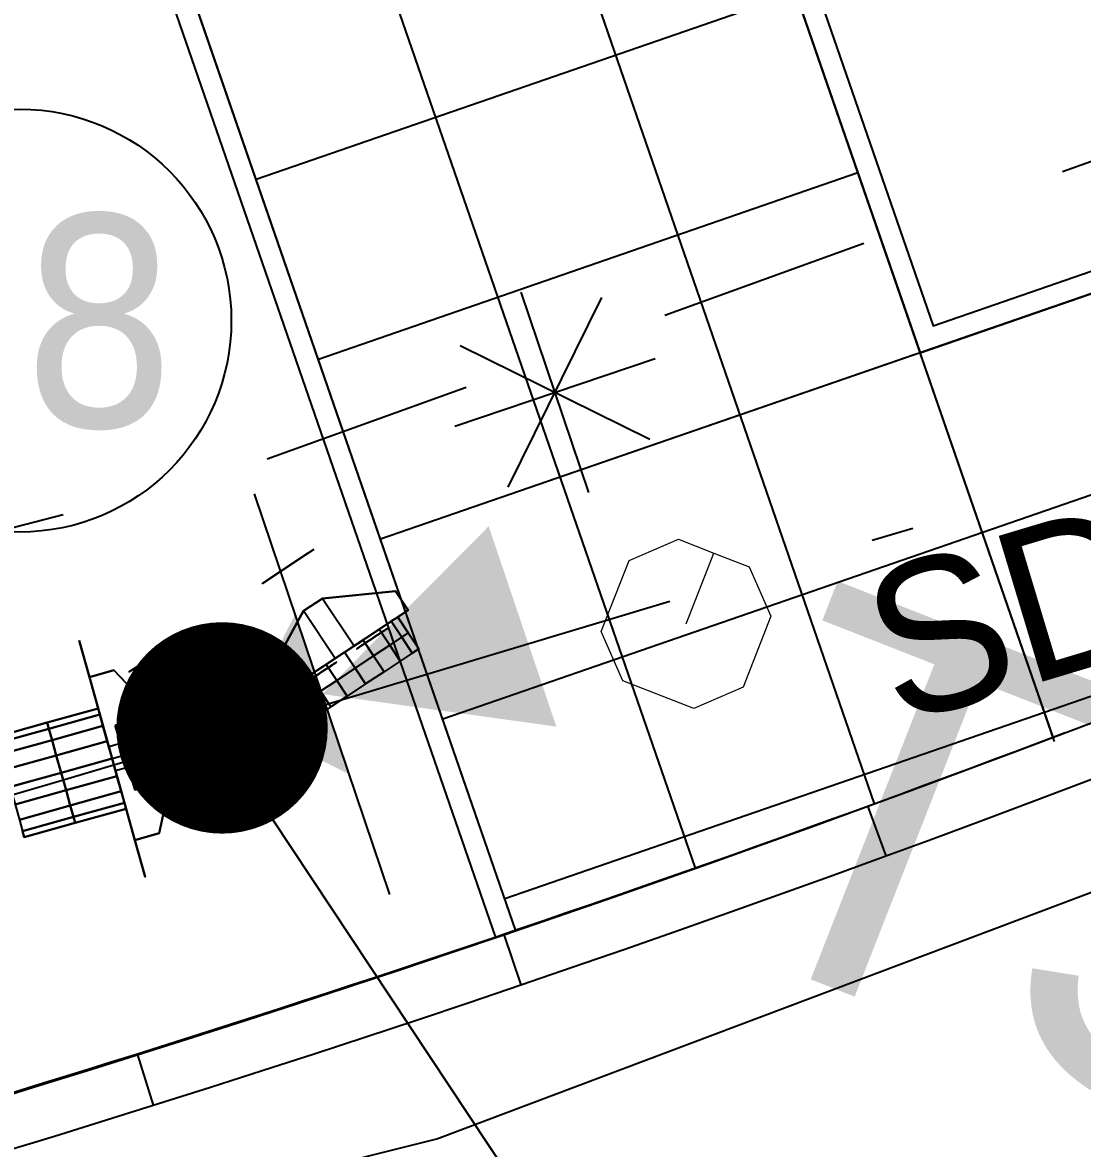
# Model space of a CAD drawing. Extents: x 421500 to 422711, y 436000 to 437000.
# Drawn here: x 422018.899 to 422021.406, y 436565.01 to 436567.673 of the extents above; entities that cross this region are included whole.
import ezdxf
from ezdxf.enums import TextEntityAlignment as Align

# ---------------------------------------------------------------- set-up
doc = ezdxf.new("R2010")
doc.units = 0
doc.linetypes.add('716709-ExBase$0$BLIP', pattern=[1, 0.5, -0.5])
doc.linetypes.add('XREF UTC_716709_AJB_1b$0$DASHDOT1', pattern=[2, 1, -0.5, 0, -0.5])
doc.layers.get('0').update_dxf_attribs({"color": 210})
doc.layers.add('716709-ExBase$0$LCCPoint Features', color=8, linetype='Continuous', lineweight=0)
doc.layers.add('716709-ExBase$0$LCCVerges Footpaths and Tracks', color=8, linetype='716709-ExBase$0$BLIP', lineweight=0)
for name, color, linetype in [('716709-ExBase$0$XC-LCCCarriageway', 251, 'Continuous'), ('716709-ExBase$0$XC-LCCVerges', 251, '716709-ExBase$0$BLIP'), ('Pr-Edging', 7, 'Continuous'), ('Pr-Kerb', 2, 'Continuous'), ('Pr-KerbEdge', 8, 'Continuous'), ('Pr-Poles', 2, 'Continuous'), ('Pr-TactFlag', 251, 'Continuous'), ('Pr-Tactiles', 4, 'Continuous'), ('XREF UTC_716709_AJB_1b$0$BASE', 7, 'Continuous'), ('XREF UTC_716709_AJB_1b$0$DATA', 7, 'Continuous'), ('XREF UTC_716709_AJB_1b$0$du-UTCBOX', 42, 'Continuous'), ('XREF UTC_716709_AJB_1b$0$du-UTCDUCT-F1', 42, 'XREF UTC_716709_AJB_1b$0$DASHDOT1'), ('XREF UTC_716709_AJB_1b$0$du-UTCTEXT', 42, 'Continuous'), ('XREF UTC_716709_AJB_1b$0$NUMBERS', 7, 'Continuous'), ('XREF UTC_716709_AJB_1b$0$SETOUT', 4, 'Continuous'), ('XREF UTC_716709_AJB_1b$0$Signals', 7, 'Continuous'), ('XREF UTC_716709_AJB_1b$0$SIGSnumbers', 7, 'Continuous'), ('XREF UTC_716709_AJB_1b$0$VIEW', 7, 'Continuous'), ('z-dwgnotes', 11, 'Continuous')]:
    doc.layers.add(name, color=color, linetype=linetype)
doc.styles.add('716709-ExBase$0$Style-WORKING', font='WORKING.shx')
doc.styles.add('XREF UTC_716709_AJB_1b$0$KTS_TAHOMA', font='tahoma.ttf')
doc.styles.add('XREF UTC_716709_AJB_1b$0$Standard', font='txt')

# ---------------------------------------------------------------- blocks, each defined once
blk = doc.blocks.new('pole')
blk.add_circle((0, 0), 0.05)
blk = doc.blocks.new('XREF UTC_716709_AJB_1b$0$pole')
at = {"const_width": 0.25}
blk.add_lwpolyline([(-0.125, 0, 1), (0.125, 0, 1)], format="xyb", close=True, dxfattribs=at)
at = {"layer": 'XREF UTC_716709_AJB_1b$0$SETOUT', "const_width": 0.125}
blk.add_lwpolyline([(-0.0625, 0, 1), (0.0625, 0, 1)], format="xyb", close=True, dxfattribs=at)
at = {"layer": 'XREF UTC_716709_AJB_1b$0$VIEW'}
blk.add_lwpolyline([(-0.025, 0.0433), (-0.05, 0), (-0.025, -0.0433), (0.025, -0.0433), (0.05, 0), (0.025, 0.0433)], close=True, dxfattribs=at)
at = {"layer": 'XREF UTC_716709_AJB_1b$0$DATA', "style": 'XREF UTC_716709_AJB_1b$0$Standard', "flags": 9}
for tag, p in [('HEIGHT', (0.5, 1)), ('TYPE', (0.5, 0.75)), ('NUM', (0.5, 0.5)), ('SITE', (0.5, 0.25)), ('IDENT', (0.5, 0))]:
    blk.add_attdef(tag, p, '', height=0.2, dxfattribs=at)
blk = doc.blocks.new('XREF UTC_716709_AJB_1b$0$HD001P')
at = {"linetype": 'Continuous'}
blk.add_line((0, 2.75), (0, 0), dxfattribs=at)
blk.add_solid([(0.375, 2.75), (-0.375, 2.75), (0, 4)], dxfattribs=at)
at = {"layer": 'XREF UTC_716709_AJB_1b$0$VIEW', "color": 1, "linetype": 'Continuous', "extrusion": (0, 1, 0), "const_width": 0.1}
blk.add_lwpolyline([(0.05, 2.94, 1), (-0.05, 2.94, 1)], format="xyb", close=True, dxfattribs=at)
at = {"layer": 'XREF UTC_716709_AJB_1b$0$VIEW', "color": 2, "linetype": 'Continuous', "extrusion": (0, 1, 0), "const_width": 0.1}
blk.add_lwpolyline([(0.05, 2.62, 1), (-0.05, 2.62, 1)], format="xyb", close=True, dxfattribs=at)
at = {"layer": 'XREF UTC_716709_AJB_1b$0$VIEW', "color": 3, "linetype": 'Continuous', "extrusion": (0, 1, 0), "const_width": 0.1}
blk.add_lwpolyline([(0.05, 2.3, 1), (-0.05, 2.3, 1)], format="xyb", close=True, dxfattribs=at)
at = {"layer": 'XREF UTC_716709_AJB_1b$0$VIEW', "color": 7, "linetype": 'Continuous'}
for points in [[(-0.2, 0.27, 2.1), (-0.29, 0.27, 2.1), (-0.29, 0.27, 3.2), (-0.2, 0.27, 3.2)], [(0.29, 0.27, 2.1), (0.2, 0.27, 2.1), (0.2, 0.27, 3.2), (0.29, 0.27, 3.2)]]:
    blk.add_3dface(points, dxfattribs=at)
at = {"layer": 'XREF UTC_716709_AJB_1b$0$VIEW', "linetype": 'Continuous'}
for points in [[(0.2, 0.27, 2.1), (-0.2, 0.27, 2.1), (-0.2, 0.27, 3.2), (0.2, 0.27, 3.2)], [(-0.2, 0.21, 2.1), (-0.2, 0.27, 2.1), (-0.2, 0.27, 3.2), (-0.2, 0.21, 3.2)], [(-0.03, 0.12, 2.1), (-0.03, 0.27, 2.1), (-0.2, 0.27, 2.1), (-0.2, 0.21, 2.1)], [(-0.03, 0.12, 3.2), (-0.03, 0.27, 3.2), (-0.2, 0.27, 3.2), (-0.2, 0.21, 3.2)], [(0.03, 0.27, 2.1), (0.03, 0.12, 2.1), (-0.03, 0.12, 2.1), (-0.03, 0.27, 2.1)], [(0.03, 0.27, 3.2), (0.03, 0.12, 3.2), (-0.03, 0.12, 3.2), (-0.03, 0.27, 3.2)], [(0.2, 0.21, 2.1), (0.2, 0.27, 2.1), (0.03, 0.27, 2.1), (0.03, 0.12, 2.1)], [(0.2, 0.21, 3.2), (0.2, 0.27, 3.2), (0.03, 0.27, 3.2), (0.03, 0.12, 3.2)], [(0.2, 0.21, 2.1), (0.2, 0.27, 2.1), (0.2, 0.27, 3.2), (0.2, 0.21, 3.2)], [(-0.2, 0.21, 2.1), (-0.03, 0.12, 2.1), (-0.03, 0.12, 3.2), (-0.2, 0.21, 3.2)], [(0.03, 0.12, 2.1), (0.2, 0.21, 2.1), (0.2, 0.21, 3.2), (0.03, 0.12, 3.2)], [(-0.03, 0.12, 2.1), (0.03, 0.12, 2.1), (0.03, 0.12, 3.2), (-0.03, 0.12, 3.2)]]:
    blk.add_3dface(points, dxfattribs=at)
at = {"layer": 'XREF UTC_716709_AJB_1b$0$DATA', "style": 'XREF UTC_716709_AJB_1b$0$Standard', "flags": 9}
for tag, p in [('SUPPORT', (0.75, 1.5)), ('BRACKETS', (0.75, 1.25)), ('HEIGHT', (0.75, 1)), ('CABLE', (0.75, 0.75)), ('PHASE', (0.75, 0.5)), ('TYPE', (0.75, 0.25)), ('NUM', (0.75, 0)), ('SITE', (0.75, -0.25)), ('IDENT', (0.75, -0.5))]:
    blk.add_attdef(tag, p, '', height=0.2, dxfattribs=at)
at = {"layer": 'XREF UTC_716709_AJB_1b$0$VIEW', "linetype": 'Continuous'}
mesh = blk.add_polymesh((13, 3), dxfattribs=at)
for k, corner in enumerate([(0.1083, 0.27, 2.8775), (0.1083, 0.395, 2.8775), (0.1083, 0.52, 2.8775), (0.1231, 0.27, 2.9183), (0.1231, 0.395, 2.9183), (0.1231, 0.52, 2.9183), (0.1231, 0.27, 2.9617), (0.1231, 0.395, 2.9617), (0.1231, 0.52, 2.9617), (0.1083, 0.27, 3.0025), (0.1083, 0.395, 3.0025), (0.1083, 0.52, 3.0025), (0.0803, 0.27, 3.0358), (0.0803, 0.395, 3.0358), (0.0803, 0.52, 3.0358), (0.0428, 0.27, 3.0575), (0.0428, 0.395, 3.0575), (0.0428, 0.52, 3.0575), (0, 0.27, 3.065), (0, 0.395, 3.065), (0, 0.52, 3.065), (-0.0428, 0.27, 3.0575), (-0.0428, 0.395, 3.0575), (-0.0428, 0.52, 3.0575), (-0.0803, 0.27, 3.0358), (-0.0803, 0.395, 3.0358), (-0.0803, 0.52, 3.0358), (-0.1083, 0.27, 3.0025), (-0.1083, 0.395, 3.0025), (-0.1083, 0.52, 3.0025), (-0.1231, 0.27, 2.9617), (-0.1231, 0.395, 2.9617), (-0.1231, 0.52, 2.9617), (-0.1231, 0.27, 2.9183), (-0.1231, 0.395, 2.9183), (-0.1231, 0.52, 2.9183), (-0.1083, 0.27, 2.8775), (-0.1083, 0.395, 2.8775), (-0.1083, 0.52, 2.8775)]):
    mesh.set_mesh_vertex(divmod(k, 3), corner)
mesh = blk.add_polymesh((13, 3), dxfattribs=at)
for k, corner in enumerate([(0.1083, 0.27, 2.5575), (0.1083, 0.395, 2.5575), (0.1083, 0.52, 2.5575), (0.1231, 0.27, 2.5983), (0.1231, 0.395, 2.5983), (0.1231, 0.52, 2.5983), (0.1231, 0.27, 2.6417), (0.1231, 0.395, 2.6417), (0.1231, 0.52, 2.6417), (0.1083, 0.27, 2.6825), (0.1083, 0.395, 2.6825), (0.1083, 0.52, 2.6825), (0.0803, 0.27, 2.7158), (0.0803, 0.395, 2.7158), (0.0803, 0.52, 2.7158), (0.0428, 0.27, 2.7375), (0.0428, 0.395, 2.7375), (0.0428, 0.52, 2.7375), (0, 0.27, 2.745), (0, 0.395, 2.745), (0, 0.52, 2.745), (-0.0428, 0.27, 2.7375), (-0.0428, 0.395, 2.7375), (-0.0428, 0.52, 2.7375), (-0.0803, 0.27, 2.7158), (-0.0803, 0.395, 2.7158), (-0.0803, 0.52, 2.7158), (-0.1083, 0.27, 2.6825), (-0.1083, 0.395, 2.6825), (-0.1083, 0.52, 2.6825), (-0.1231, 0.27, 2.6417), (-0.1231, 0.395, 2.6417), (-0.1231, 0.52, 2.6417), (-0.1231, 0.27, 2.5983), (-0.1231, 0.395, 2.5983), (-0.1231, 0.52, 2.5983), (-0.1083, 0.27, 2.5575), (-0.1083, 0.395, 2.5575), (-0.1083, 0.52, 2.5575)]):
    mesh.set_mesh_vertex(divmod(k, 3), corner)
mesh = blk.add_polymesh((13, 3), dxfattribs=at)
for k, corner in enumerate([(0.1083, 0.27, 2.2375), (0.1083, 0.395, 2.2375), (0.1083, 0.52, 2.2375), (0.1231, 0.27, 2.2783), (0.1231, 0.395, 2.2783), (0.1231, 0.52, 2.2783), (0.1231, 0.27, 2.3217), (0.1231, 0.395, 2.3217), (0.1231, 0.52, 2.3217), (0.1083, 0.27, 2.3625), (0.1083, 0.395, 2.3625), (0.1083, 0.52, 2.3625), (0.0803, 0.27, 2.3958), (0.0803, 0.395, 2.3958), (0.0803, 0.52, 2.3958), (0.0428, 0.27, 2.4175), (0.0428, 0.395, 2.4175), (0.0428, 0.52, 2.4175), (0, 0.27, 2.425), (0, 0.395, 2.425), (0, 0.52, 2.425), (-0.0428, 0.27, 2.4175), (-0.0428, 0.395, 2.4175), (-0.0428, 0.52, 2.4175), (-0.0803, 0.27, 2.3958), (-0.0803, 0.395, 2.3958), (-0.0803, 0.52, 2.3958), (-0.1083, 0.27, 2.3625), (-0.1083, 0.395, 2.3625), (-0.1083, 0.52, 2.3625), (-0.1231, 0.27, 2.3217), (-0.1231, 0.395, 2.3217), (-0.1231, 0.52, 2.3217), (-0.1231, 0.27, 2.2783), (-0.1231, 0.395, 2.2783), (-0.1231, 0.52, 2.2783), (-0.1083, 0.27, 2.2375), (-0.1083, 0.395, 2.2375), (-0.1083, 0.52, 2.2375)]):
    mesh.set_mesh_vertex(divmod(k, 3), corner)
blk = doc.blocks.new('XREF UTC_716709_AJB_1b$0$HD080A')
blk.add_line((0.5, 0.25), (-0.5, 0.25))
blk.add_solid([(0, 0.25), (0.25, 0.75), (-0.25, 0.75)])
at = {"layer": 'XREF UTC_716709_AJB_1b$0$VIEW'}
blk.add_solid([(0, 0.05, 1), (0.2, 0.25, 1), (-0.2, 0.25, 1)], dxfattribs=at)
at = {"layer": 'XREF UTC_716709_AJB_1b$0$BASE', "style": 'XREF UTC_716709_AJB_1b$0$Standard', "flags": 3}
blk.add_attdef('SIG', (0, 0), '', height=0.2, rotation=270, dxfattribs=at)
at = {"layer": 'XREF UTC_716709_AJB_1b$0$DATA', "style": 'XREF UTC_716709_AJB_1b$0$Standard', "flags": 9}
for tag, p in [('SUPPORT', (1, 1.25)), ('FEATURES', (1, 1)), ('HEIGHT', (1, 0.75)), ('CABLE', (1, 0.5)), ('PHASE', (1, 0.25)), ('TYPE', (1, 0)), ('NUM', (1, -0.25)), ('SITE', (1, -0.5)), ('IDENT', (1, -0.75))]:
    blk.add_attdef(tag, p, '', height=0.2, dxfattribs=at)
blk = doc.blocks.new('XREF UTC_716709_AJB_1b$0$tactknob')
at = {"linetype": 'Continuous'}
for p, q in [((-0.5, 0.75), (-0.5, 1.25)), ((-0.3232, 0.8232), (-0.6768, 1.1768)), ((-0.6768, 0.8232), (-0.3232, 1.1768)), ((-0.25, 1), (-0.75, 1))]:
    blk.add_line(p, q, dxfattribs=at)
blk = doc.blocks.new('*X75')
at = {"color": 0, "linetype": 'Continuous'}
for p, q in [((74.395, 59.0833), (74.395, 59.111)), ((74.4, 58.9613), (74.4, 59.112)), ((74.405, 58.9653), (74.405, 59.112)), ((74.41, 59.0818), (74.41, 59.1117)), ((74.3847, 59.105), (74.4217, 59.105)), ((74.3847, 59.1), (74.4217, 59.1)), ((74.3847, 59.095), (74.4217, 59.095)), ((74.385, 59.0933), (74.385, 59.106)), ((74.3883, 59.09), (74.4182, 59.09)), ((74.39, 59.0883), (74.39, 59.1085)), ((74.393, 59.11), (74.4134, 59.11)), ((74.3933, 59.085), (74.4132, 59.085)), ((74.41, 58.9513), (74.41, 59.0811)), ((74.415, 59.0868), (74.415, 59.1092)), ((74.42, 59.0918), (74.42, 59.1067)), ((74.3534, 59.055), (74.4531, 59.055)), ((74.355, 59.06), (74.4514, 59.06)), ((74.355, 58.9964), (74.355, 59.0599)), ((74.3567, 59.065), (74.4497, 59.065)), ((74.3584, 59.07), (74.4481, 59.07)), ((74.36, 59.075), (74.4464, 59.075)), ((74.36, 58.9889), (74.36, 59.0749)), ((74.365, 59.0258), (74.365, 59.0759)), ((74.37, 59.0383), (74.37, 59.0767)), ((74.375, 58.8914), (74.375, 59.0775)), ((74.38, 58.9054), (74.38, 59.0784)), ((74.385, 58.9193), (74.385, 59.0792)), ((74.3897, 59.08), (74.4167, 59.08)), ((74.39, 58.9333), (74.39, 59.08)), ((74.395, 58.9473), (74.395, 59.0809)), ((74.415, 58.9373), (74.415, 59.0803)), ((74.42, 58.9234), (74.42, 59.0795)), ((74.425, 58.9094), (74.425, 59.0786)), ((74.43, 58.8954), (74.43, 59.0778)), ((74.435, 59.0419), (74.435, 59.077)), ((74.44, 59.0294), (74.44, 59.0761)), ((74.445, 59.0169), (74.445, 59.0753)), ((74.45, 58.9942), (74.45, 59.0642)), ((74.3416, 59.025), (74.3647, 59.025)), ((74.3437, 59.03), (74.3667, 59.03)), ((74.345, 59.0127), (74.345, 59.0326)), ((74.3462, 59.035), (74.3687, 59.035)), ((74.3484, 59.04), (74.3707, 59.04)), ((74.35, 59.045), (74.4564, 59.045)), ((74.35, 59.0039), (74.35, 59.0449)), ((74.3517, 59.05), (74.4547, 59.05)), ((74.3724, 59.04), (74.434, 59.04)), ((74.3724, 59.035), (74.434, 59.035)), ((74.3724, 59.03), (74.434, 59.03)), ((74.3724, 59.025), (74.434, 59.025)), ((74.4357, 59.04), (74.4581, 59.04)), ((74.4377, 59.035), (74.4602, 59.035)), ((74.4397, 59.03), (74.4627, 59.03)), ((74.4417, 59.025), (74.4649, 59.025)), ((74.455, 59.0017), (74.455, 59.0492)), ((74.46, 59.0099), (74.46, 59.0355)), ((74.3416, 59.02), (74.3627, 59.02)), ((74.3439, 59.015), (74.3607, 59.015)), ((74.3464, 59.01), (74.3609, 59.01)), ((74.3493, 59.005), (74.3622, 59.005)), ((74.3526, 59), (74.3634, 59)), ((74.3559, 58.995), (74.3647, 58.995)), ((74.365, 58.9851), (74.365, 58.9937)), ((74.3724, 59.02), (74.434, 59.02)), ((74.3724, 59.015), (74.434, 59.015)), ((74.3724, 59.01), (74.434, 59.01)), ((74.3724, 59.005), (74.434, 59.005)), ((74.3724, 59), (74.434, 59)), ((74.3724, 58.995), (74.434, 58.995)), ((74.4418, 58.995), (74.4505, 58.995)), ((74.443, 59), (74.4538, 59)), ((74.4437, 59.02), (74.4649, 59.02)), ((74.4443, 59.005), (74.4572, 59.005)), ((74.445, 58.9744), (74.445, 59.008)), ((74.4455, 59.01), (74.4601, 59.01)), ((74.4457, 59.015), (74.4626, 59.015)), ((74.3593, 58.99), (74.3659, 58.99)), ((74.3601, 58.985), (74.365, 58.985)), ((74.3601, 58.98), (74.3633, 58.98)), ((74.3601, 58.975), (74.3616, 58.975)), ((74.3689, 58.965), (74.4013, 58.965)), ((74.3699, 58.97), (74.4031, 58.97)), ((74.37, 58.8841), (74.37, 58.9707)), ((74.3709, 58.975), (74.4356, 58.975)), ((74.3719, 58.98), (74.4346, 58.98)), ((74.3724, 58.99), (74.434, 58.99)), ((74.3724, 58.985), (74.434, 58.985)), ((74.4033, 58.97), (74.4366, 58.97)), ((74.4051, 58.965), (74.4376, 58.965)), ((74.435, 58.8841), (74.435, 58.9779)), ((74.4405, 58.99), (74.4472, 58.99)), ((74.4415, 58.985), (74.4464, 58.985)), ((74.4431, 58.98), (74.4464, 58.98)), ((74.4448, 58.975), (74.4464, 58.975)), ((74.3629, 58.935), (74.3906, 58.935)), ((74.3639, 58.94), (74.3924, 58.94)), ((74.3649, 58.945), (74.3942, 58.945)), ((74.365, 58.8841), (74.365, 58.9457)), ((74.3659, 58.95), (74.396, 58.95)), ((74.3669, 58.955), (74.3977, 58.955)), ((74.3679, 58.96), (74.3995, 58.96)), ((74.4069, 58.96), (74.4386, 58.96)), ((74.4087, 58.955), (74.4396, 58.955)), ((74.4105, 58.95), (74.4406, 58.95)), ((74.4123, 58.945), (74.4416, 58.945)), ((74.4141, 58.94), (74.4426, 58.94)), ((74.4158, 58.935), (74.4436, 58.935)), ((74.44, 58.8841), (74.44, 58.9529)), ((74.3569, 58.905), (74.3799, 58.905)), ((74.3579, 58.91), (74.3817, 58.91)), ((74.3589, 58.915), (74.3834, 58.915)), ((74.3599, 58.92), (74.3852, 58.92)), ((74.36, 58.8841), (74.36, 58.9207)), ((74.3609, 58.925), (74.387, 58.925)), ((74.3619, 58.93), (74.3888, 58.93)), ((74.4176, 58.93), (74.4446, 58.93)), ((74.4194, 58.925), (74.4456, 58.925)), ((74.4212, 58.92), (74.4466, 58.92)), ((74.423, 58.915), (74.4476, 58.915)), ((74.4248, 58.91), (74.4486, 58.91)), ((74.4266, 58.905), (74.4496, 58.905)), ((74.445, 58.8841), (74.445, 58.9279)), ((74.3434, 58.885), (74.3727, 58.885)), ((74.345, 58.8841), (74.345, 58.8858)), ((74.35, 58.8841), (74.35, 58.8883)), ((74.3534, 58.89), (74.3745, 58.89)), ((74.3549, 58.895), (74.3763, 58.895)), ((74.355, 58.8841), (74.355, 58.8957)), ((74.3559, 58.9), (74.3781, 58.9)), ((74.4283, 58.9), (74.4506, 58.9)), ((74.4301, 58.895), (74.4516, 58.895)), ((74.4319, 58.89), (74.453, 58.89)), ((74.4337, 58.885), (74.463, 58.885)), ((74.45, 58.8841), (74.45, 58.9029)), ((74.455, 58.8841), (74.455, 58.889)), ((74.46, 58.8841), (74.46, 58.8865))]:
    blk.add_line(p, q, dxfattribs=at)
blk = doc.blocks.new('*X76')
at = {"color": 0, "linetype": 'Continuous'}
for p, q in [((74.7818, 59.115), (74.818, 59.115)), ((74.785, 59.0878), (74.785, 59.1159)), ((74.79, 58.96), (74.79, 59.1168)), ((74.795, 58.966), (74.795, 59.1174)), ((74.8, 58.9695), (74.8, 59.1176)), ((74.805, 58.9651), (74.805, 59.1179)), ((74.81, 58.9607), (74.81, 59.1179)), ((74.815, 59.086), (74.815, 59.1179)), ((74.82, 59.0914), (74.82, 59.1118)), ((74.7798, 59.105), (74.8212, 59.105)), ((74.78, 59.1042), (74.78, 59.1087)), ((74.7804, 59.11), (74.8211, 59.11)), ((74.7811, 59.1), (74.821, 59.1)), ((74.7823, 59.095), (74.8204, 59.095)), ((74.7841, 59.09), (74.8198, 59.09)), ((74.7862, 59.085), (74.8119, 59.085)), ((74.745, 59.0274), (74.745, 59.0535)), ((74.7472, 59.055), (74.8527, 59.055)), ((74.75, 59.0335), (74.75, 59.0569)), ((74.7547, 59.06), (74.8477, 59.06)), ((74.755, 59.0385), (74.755, 59.0602)), ((74.76, 59.04), (74.76, 59.0625)), ((74.765, 59.0403), (74.765, 59.0645)), ((74.7662, 59.065), (74.8434, 59.065)), ((74.77, 59.0407), (74.77, 59.0665)), ((74.775, 59.041), (74.775, 59.0685)), ((74.7787, 59.07), (74.8394, 59.07)), ((74.78, 58.948), (74.78, 59.0705)), ((74.785, 58.954), (74.785, 59.074)), ((74.7859, 59.075), (74.8274, 59.075)), ((74.7874, 59.08), (74.8123, 59.08)), ((74.815, 58.9564), (74.815, 59.0768)), ((74.82, 58.952), (74.82, 59.0769)), ((74.825, 59.0168), (74.825, 59.0756)), ((74.83, 59.0344), (74.83, 59.0743)), ((74.835, 59.0312), (74.835, 59.073)), ((74.84, 59.0279), (74.84, 59.0692)), ((74.845, 59.0246), (74.845, 59.0631)), ((74.85, 59.0214), (74.85, 59.0577)), ((74.855, 59.0181), (74.855, 59.0527)), ((74.7243, 59.025), (74.7442, 59.025)), ((74.725, 59.03), (74.7465, 59.03)), ((74.725, 59.0063), (74.725, 59.03)), ((74.7287, 59.035), (74.7515, 59.035)), ((74.73, 58.9971), (74.73, 59.0367)), ((74.7325, 59.04), (74.7605, 59.04)), ((74.735, 58.9972), (74.735, 59.0434)), ((74.7362, 59.045), (74.8609, 59.045)), ((74.74, 59.05), (74.8576, 59.05)), ((74.74, 59.0022), (74.74, 59.05)), ((74.775, 58.942), (74.775, 59.0231)), ((74.7751, 59.025), (74.827, 59.025)), ((74.7755, 59.03), (74.8282, 59.03)), ((74.7758, 59.035), (74.8676, 59.035)), ((74.7762, 59.04), (74.8643, 59.04)), ((74.8368, 59.03), (74.8724, 59.03)), ((74.8445, 59.025), (74.8774, 59.025)), ((74.86, 59.0149), (74.86, 59.0464)), ((74.865, 59.0127), (74.865, 59.0389)), ((74.87, 59.0119), (74.87, 59.0324)), ((74.875, 59.0111), (74.875, 59.0274)), ((74.88, 59.0103), (74.88, 59.0234)), ((74.885, 59.0095), (74.885, 59.0222)), ((74.7243, 59.02), (74.7425, 59.02)), ((74.7243, 59.015), (74.7409, 59.015)), ((74.7243, 59.01), (74.7402, 59.01)), ((74.7257, 59.005), (74.7402, 59.005)), ((74.7282, 59), (74.7378, 59)), ((74.773, 58.995), (74.8209, 58.995)), ((74.7733, 59), (74.8209, 59)), ((74.7737, 59.005), (74.8221, 59.005)), ((74.7741, 59.01), (74.8234, 59.01)), ((74.7744, 59.015), (74.8246, 59.015)), ((74.7748, 59.02), (74.8258, 59.02)), ((74.8521, 59.02), (74.8936, 59.02)), ((74.8598, 59.015), (74.9068, 59.015)), ((74.8817, 59.01), (74.9056, 59.01)), ((74.89, 59.009), (74.89, 59.0209)), ((74.895, 59.0086), (74.895, 59.0197)), ((74.9, 59.0082), (74.9, 59.0184)), ((74.905, 59.0096), (74.905, 59.0159)), ((74.91, 59.0127), (74.91, 59.0134)), ((74.7571, 58.965), (74.7942, 58.965)), ((74.76, 58.924), (74.76, 58.9695)), ((74.7603, 58.97), (74.7984, 58.97)), ((74.7636, 58.975), (74.8372, 58.975)), ((74.765, 58.93), (74.765, 58.9771)), ((74.7669, 58.98), (74.8331, 58.98)), ((74.77, 58.936), (74.77, 58.9848)), ((74.7701, 58.985), (74.8291, 58.985)), ((74.7726, 58.99), (74.825, 58.99)), ((74.7994, 58.97), (74.8412, 58.97)), ((74.8051, 58.965), (74.8453, 58.965)), ((74.825, 58.9476), (74.825, 58.99)), ((74.83, 58.9433), (74.83, 58.9838)), ((74.835, 58.9389), (74.835, 58.9777)), ((74.84, 58.9345), (74.84, 58.9715)), ((74.845, 58.9297), (74.845, 58.9654)), ((74.7375, 58.935), (74.7692, 58.935)), ((74.74, 58.9037), (74.74, 58.9389)), ((74.7407, 58.94), (74.7733, 58.94)), ((74.744, 58.945), (74.7775, 58.945)), ((74.745, 58.903), (74.745, 58.9465)), ((74.7473, 58.95), (74.7817, 58.95)), ((74.75, 58.912), (74.75, 58.9542)), ((74.7505, 58.955), (74.7858, 58.955)), ((74.7538, 58.96), (74.79, 58.96)), ((74.755, 58.918), (74.755, 58.9618)), ((74.8108, 58.96), (74.8493, 58.96)), ((74.8166, 58.955), (74.8534, 58.955)), ((74.8223, 58.95), (74.8575, 58.95)), ((74.828, 58.945), (74.8615, 58.945)), ((74.8337, 58.94), (74.8656, 58.94)), ((74.8394, 58.935), (74.8696, 58.935)), ((74.85, 58.9247), (74.85, 58.9592)), ((74.855, 58.9197), (74.855, 58.953)), ((74.86, 58.9147), (74.86, 58.9469)), ((74.865, 58.9097), (74.865, 58.9407)), ((74.87, 58.9047), (74.87, 58.9346)), ((74.72, 58.9065), (74.72, 58.9083)), ((74.7211, 58.91), (74.7483, 58.91)), ((74.7244, 58.915), (74.7525, 58.915)), ((74.725, 58.9058), (74.725, 58.916)), ((74.7276, 58.92), (74.7567, 58.92)), ((74.73, 58.9051), (74.73, 58.9236)), ((74.7307, 58.905), (74.7489, 58.905)), ((74.7309, 58.925), (74.7608, 58.925)), ((74.7342, 58.93), (74.765, 58.93)), ((74.735, 58.9044), (74.735, 58.9313)), ((74.75, 58.9023), (74.75, 58.9045)), ((74.8447, 58.93), (74.8737, 58.93)), ((74.8497, 58.925), (74.8778, 58.925)), ((74.8547, 58.92), (74.8818, 58.92)), ((74.8597, 58.915), (74.8961, 58.915)), ((74.8647, 58.91), (74.8877, 58.91)), ((74.8697, 58.905), (74.8794, 58.905)), ((74.875, 58.9024), (74.875, 58.9284)), ((74.88, 58.9054), (74.88, 58.9222)), ((74.885, 58.9084), (74.885, 58.9173)), ((74.89, 58.9114), (74.89, 58.9173)), ((74.895, 58.9144), (74.895, 58.9173)), ((74.755, 58.9015), (74.755, 58.902))]:
    blk.add_line(p, q, dxfattribs=at)
blk = doc.blocks.new('XREF UTC_716709_AJB_1b$0$HD093A')
at = {"linetype": 'Continuous'}
blk.add_line((0, 3.25), (0, 0.25), dxfattribs=at)
at = {"layer": 'XREF UTC_716709_AJB_1b$0$VIEW', "color": 3, "linetype": 'Continuous', "extrusion": (0, -1, 0)}
for points in [[(-0.4817, 2.4364), (-0.4614, 2.525), (-0.4412, 2.525)], [(-0.465, 2.5022), (-0.4133, 2.4288), (-0.3197, 2.4288), (-0.3602, 2.5022), (-0.4666, 2.5022)], [(-0.3665, 2.5123), (-0.3386, 2.5123)], [(-0.3602, 2.5022), (-0.3526, 2.5123)]]:
    blk.add_lwpolyline(points, dxfattribs=at)
at = {"layer": 'XREF UTC_716709_AJB_1b$0$VIEW', "color": 3, "extrusion": (0, -1, 0)}
blk.add_lwpolyline([(0.0102, 2.5169), (0.0275, 2.5123), (0.0367, 2.501), (0.0474, 2.4903), (0.058, 2.4744), (0.0687, 2.4637), (0.09, 2.4584), (0.1006, 2.4531), (0.0924, 2.448), (0.0762, 2.4493), (0.0527, 2.4531), (0.0194, 2.4748), (0.01, 2.4362), (0.074, 2.3573), (0.09, 2.3573), (0.0633, 2.3414), (0.0314, 2.3733), (-0.0112, 2.4105), (-0.0644, 2.3467), (-0.0538, 2.3414), (-0.0911, 2.3467), (-0.0375, 2.4287), (-0.0337, 2.4811), (-0.0538, 2.4797), (-0.0644, 2.4691), (-0.0698, 2.4531), (-0.0698, 2.4425), (-0.0751, 2.4371), (-0.0804, 2.4371), (-0.0857, 2.4478), (-0.0857, 2.4691), (-0.0698, 2.4903), (-0.0538, 2.501), (-0.0272, 2.5116), (-0.0237, 2.5154), (-0.0225, 2.5204), (-0.0237, 2.5248), (-0.0272, 2.5329), (-0.0306, 2.5466), (-0.0281, 2.5554), (-0.0175, 2.5572), (-0.0056, 2.5579), (0.0063, 2.5579), (0.0112, 2.5497), (0.0112, 2.5423), (0.0094, 2.526), (0.0019, 2.526), (0.0025, 2.5167), (0.0101, 2.517)], close=True, dxfattribs=at)
at = {"layer": 'XREF UTC_716709_AJB_1b$0$VIEW', "color": 1, "extrusion": (0, -1, 0)}
blk.add_lwpolyline([(0.0032, 2.942), (-0.0029, 2.942), (-0.0153, 2.9359), (-0.0153, 2.9297), (-0.0153, 2.9235), (-0.0029, 2.9112), (-0.0399, 2.9051), (-0.0461, 2.8866), (-0.0523, 2.8681), (-0.0584, 2.8558), (-0.0584, 2.8496), (-0.0523, 2.8373), (-0.0399, 2.8188), (-0.0399, 2.8003), (-0.0338, 2.8188), (-0.0399, 2.8434), (-0.0276, 2.8743), (-0.0276, 2.8311), (-0.0276, 2.8126), (-0.0461, 2.7202), (-0.0584, 2.7141), (-0.0276, 2.7141), (0.0032, 2.8003), (0.034, 2.7141), (0.0649, 2.7141), (0.0525, 2.7202), (0.034, 2.8126), (0.034, 2.8311), (0.034, 2.8743), (0.0464, 2.8434), (0.0402, 2.8188), (0.0464, 2.8003), (0.0464, 2.8188), (0.0587, 2.8373), (0.0649, 2.8496), (0.0649, 2.8558), (0.0587, 2.8681), (0.0525, 2.8866), (0.0464, 2.9051), (0.0094, 2.9112), (0.0217, 2.9235), (0.0217, 2.9297), (0.0217, 2.9359), (0.0094, 2.942)], close=True, dxfattribs=at)
at = {"layer": 'XREF UTC_716709_AJB_1b$0$VIEW', "color": 3, "linetype": 'Continuous', "extrusion": (0, -1, 0)}
for centre, radius in [((-0.4791, 2.4288, -0.28), 0.048), ((-0.4791, 2.4288, -0.28), 0.043), ((-0.3197, 2.4288, -0.28), 0.048), ((-0.3197, 2.4288, -0.28), 0.043)]:
    blk.add_circle(centre, radius, dxfattribs=at)
at = {"layer": 'XREF UTC_716709_AJB_1b$0$VIEW', "linetype": 'Continuous'}
for points in [[(-0.6, 0.21, 2.25), (-0.6, 0.27, 2.25), (-0.6, 0.27, 2.7), (-0.6, 0.21, 2.7)], [(-0.2, 0.27, 2.25), (-0.6, 0.27, 2.25), (-0.6, 0.27, 2.7), (-0.2, 0.27, 2.7)], [(-0.43, 0.12, 2.25), (-0.43, 0.27, 2.25), (-0.6, 0.27, 2.25), (-0.6, 0.21, 2.25)], [(-0.43, 0.12, 2.7), (-0.43, 0.27, 2.7), (-0.6, 0.27, 2.7), (-0.6, 0.21, 2.7)], [(-0.37, 0.27, 2.25), (-0.37, 0.12, 2.25), (-0.43, 0.12, 2.25), (-0.43, 0.27, 2.25)], [(-0.37, 0.27, 2.7), (-0.37, 0.12, 2.7), (-0.43, 0.12, 2.7), (-0.43, 0.27, 2.7)], [(-0.2, 0.21, 2.25), (-0.2, 0.27, 2.25), (-0.37, 0.27, 2.25), (-0.37, 0.12, 2.25)], [(-0.2, 0.21, 2.7), (-0.2, 0.27, 2.7), (-0.37, 0.27, 2.7), (-0.37, 0.12, 2.7)], [(0.2, 0.27, 2.25), (-0.2, 0.27, 2.25), (-0.2, 0.27, 3.05), (0.2, 0.27, 3.05)], [(-0.2, 0.21, 2.25), (-0.2, 0.27, 2.25), (-0.2, 0.27, 3.05), (-0.2, 0.21, 3.05)], [(-0.03, 0.12, 2.25), (-0.03, 0.27, 2.25), (-0.2, 0.27, 2.25), (-0.2, 0.21, 2.25)], [(-0.03, 0.12, 3.05), (-0.03, 0.27, 3.05), (-0.2, 0.27, 3.05), (-0.2, 0.21, 3.05)], [(-0.2, 0.21, 2.25), (-0.2, 0.27, 2.25), (-0.2, 0.27, 2.7), (-0.2, 0.21, 2.7)], [(0.03, 0.27, 2.25), (0.03, 0.12, 2.25), (-0.03, 0.12, 2.25), (-0.03, 0.27, 2.25)], [(0.03, 0.27, 3.05), (0.03, 0.12, 3.05), (-0.03, 0.12, 3.05), (-0.03, 0.27, 3.05)], [(0.2, 0.21, 2.25), (0.2, 0.27, 2.25), (0.03, 0.27, 2.25), (0.03, 0.12, 2.25)], [(0.2, 0.21, 3.05), (0.2, 0.27, 3.05), (0.03, 0.27, 3.05), (0.03, 0.12, 3.05)], [(0.2, 0.21, 2.25), (0.2, 0.27, 2.25), (0.2, 0.27, 3.05), (0.2, 0.21, 3.05)], [(-0.6, 0.21, 2.25), (-0.43, 0.12, 2.25), (-0.43, 0.12, 2.7), (-0.6, 0.21, 2.7)], [(-0.37, 0.12, 2.25), (-0.2, 0.21, 2.25), (-0.2, 0.21, 2.7), (-0.37, 0.12, 2.7)], [(-0.2, 0.21, 2.25), (-0.03, 0.12, 2.25), (-0.03, 0.12, 3.05), (-0.2, 0.21, 3.05)], [(0.03, 0.12, 2.25), (0.2, 0.21, 2.25), (0.2, 0.21, 3.05), (0.03, 0.12, 3.05)], [(-0.43, 0.12, 2.25), (-0.37, 0.12, 2.25), (-0.37, 0.12, 2.7), (-0.43, 0.12, 2.7)], [(-0.03, 0.12, 2.25), (0.03, 0.12, 2.25), (0.03, 0.12, 3.05), (-0.03, 0.12, 3.05)]]:
    blk.add_3dface(points, dxfattribs=at)
at = {"layer": 'XREF UTC_716709_AJB_1b$0$VIEW', "color": 3, "linetype": 'Continuous', "extrusion": (0, -1, 0)}
blk.add_blockref('*X76', (-74.81, -56.56, -0.29), dxfattribs=at)
at = {"layer": 'XREF UTC_716709_AJB_1b$0$VIEW', "color": 1, "linetype": 'Continuous', "extrusion": (0, -1, 0)}
blk.add_blockref('*X75', (-74.4, -56.17, -0.29), dxfattribs=at)
at = {"layer": 'XREF UTC_716709_AJB_1b$0$DATA', "style": 'XREF UTC_716709_AJB_1b$0$Standard', "flags": 9}
for tag, p in [('SUPPORT', (0.75, 1.75)), ('BRACKETS', (0.75, 1.5)), ('HEIGHT', (0.75, 1.25)), ('CABLE', (0.75, 1)), ('PHASE', (0.75, 0.75)), ('TYPE', (0.75, 0.5)), ('NUM', (0.75, 0.25)), ('SITE', (0.75, 0)), ('IDENT', (0.75, -0.25))]:
    blk.add_attdef(tag, p, '', height=0.2, dxfattribs=at)
at = {"layer": 'XREF UTC_716709_AJB_1b$0$VIEW', "linetype": 'Continuous'}
mesh = blk.add_polymesh((13, 3), dxfattribs=at)
for k, corner in enumerate([(-0.2528, 0.37, 2.365), (-0.2528, 0.32, 2.365), (-0.2528, 0.27, 2.365), (-0.2326, 0.37, 2.4205), (-0.2326, 0.32, 2.4205), (-0.2326, 0.27, 2.4205), (-0.2326, 0.37, 2.4795), (-0.2326, 0.32, 2.4795), (-0.2326, 0.27, 2.4795), (-0.2528, 0.37, 2.535), (-0.2528, 0.32, 2.535), (-0.2528, 0.27, 2.535), (-0.2907, 0.37, 2.5802), (-0.2907, 0.32, 2.5802), (-0.2907, 0.27, 2.5802), (-0.3419, 0.37, 2.6097), (-0.3419, 0.32, 2.6097), (-0.3419, 0.27, 2.6097), (-0.4, 0.37, 2.62), (-0.4, 0.32, 2.62), (-0.4, 0.27, 2.62), (-0.4581, 0.37, 2.6097), (-0.4581, 0.32, 2.6097), (-0.4581, 0.27, 2.6097), (-0.5093, 0.37, 2.5802), (-0.5093, 0.32, 2.5802), (-0.5093, 0.27, 2.5802), (-0.5472, 0.37, 2.535), (-0.5472, 0.32, 2.535), (-0.5472, 0.27, 2.535), (-0.5674, 0.37, 2.4795), (-0.5674, 0.32, 2.4795), (-0.5674, 0.27, 2.4795), (-0.5674, 0.37, 2.4205), (-0.5674, 0.32, 2.4205), (-0.5674, 0.27, 2.4205), (-0.5472, 0.37, 2.365), (-0.5472, 0.32, 2.365), (-0.5472, 0.27, 2.365)]):
    mesh.set_mesh_vertex(divmod(k, 3), corner)
mesh = blk.add_polymesh((13, 3), dxfattribs=at)
for k, corner in enumerate([(0.1472, 0.37, 2.365), (0.1472, 0.32, 2.365), (0.1472, 0.27, 2.365), (0.1674, 0.37, 2.4205), (0.1674, 0.32, 2.4205), (0.1674, 0.27, 2.4205), (0.1674, 0.37, 2.4795), (0.1674, 0.32, 2.4795), (0.1674, 0.27, 2.4795), (0.1472, 0.37, 2.535), (0.1472, 0.32, 2.535), (0.1472, 0.27, 2.535), (0.1093, 0.37, 2.5802), (0.1093, 0.32, 2.5802), (0.1093, 0.27, 2.5802), (0.0581, 0.37, 2.6097), (0.0581, 0.32, 2.6097), (0.0581, 0.27, 2.6097), (0, 0.37, 2.62), (0, 0.32, 2.62), (0, 0.27, 2.62), (-0.0581, 0.37, 2.6097), (-0.0581, 0.32, 2.6097), (-0.0581, 0.27, 2.6097), (-0.1093, 0.37, 2.5802), (-0.1093, 0.32, 2.5802), (-0.1093, 0.27, 2.5802), (-0.1472, 0.37, 2.535), (-0.1472, 0.32, 2.535), (-0.1472, 0.27, 2.535), (-0.1674, 0.37, 2.4795), (-0.1674, 0.32, 2.4795), (-0.1674, 0.27, 2.4795), (-0.1674, 0.37, 2.4205), (-0.1674, 0.32, 2.4205), (-0.1674, 0.27, 2.4205), (-0.1472, 0.37, 2.365), (-0.1472, 0.32, 2.365), (-0.1472, 0.27, 2.365)]):
    mesh.set_mesh_vertex(divmod(k, 3), corner)
mesh = blk.add_polymesh((13, 3), dxfattribs=at)
for k, corner in enumerate([(0.1472, 0.37, 2.735), (0.1472, 0.32, 2.735), (0.1472, 0.27, 2.735), (0.1674, 0.37, 2.7905), (0.1674, 0.32, 2.7905), (0.1674, 0.27, 2.7905), (0.1674, 0.37, 2.8495), (0.1674, 0.32, 2.8495), (0.1674, 0.27, 2.8495), (0.1472, 0.37, 2.905), (0.1472, 0.32, 2.905), (0.1472, 0.27, 2.905), (0.1093, 0.37, 2.9502), (0.1093, 0.32, 2.9502), (0.1093, 0.27, 2.9502), (0.0581, 0.37, 2.9797), (0.0581, 0.32, 2.9797), (0.0581, 0.27, 2.9797), (0, 0.37, 2.99), (0, 0.32, 2.99), (0, 0.27, 2.99), (-0.0581, 0.37, 2.9797), (-0.0581, 0.32, 2.9797), (-0.0581, 0.27, 2.9797), (-0.1093, 0.37, 2.9502), (-0.1093, 0.32, 2.9502), (-0.1093, 0.27, 2.9502), (-0.1472, 0.37, 2.905), (-0.1472, 0.32, 2.905), (-0.1472, 0.27, 2.905), (-0.1674, 0.37, 2.8495), (-0.1674, 0.32, 2.8495), (-0.1674, 0.27, 2.8495), (-0.1674, 0.37, 2.7905), (-0.1674, 0.32, 2.7905), (-0.1674, 0.27, 2.7905), (-0.1472, 0.37, 2.735), (-0.1472, 0.32, 2.735), (-0.1472, 0.27, 2.735)]):
    mesh.set_mesh_vertex(divmod(k, 3), corner)
blk = doc.blocks.new('XREF UTC_716709_AJB_1b$0$tprt')
for p, q in [((0.1, 0.08), (-0.24, 0.08)), ((-0.24, -0.08), (-0.24, 0.08)), ((-0.24, 0.08), (-0.049, -0.0099)), ((0.0236, 0.0441), (0.1, 0.08)), ((0.1, -0.08), (0.1, 0.08)), ((-0.24, -0.08), (-0.049, 0.0099)), ((0.0236, -0.0441), (0.1, -0.08)), ((-0.07, -0.08), (-0.24, -0.08)), ((0.1, -0.08), (-0.07, -0.08))]:
    blk.add_line(p, q)
blk.add_circle((0, 0), 0.05)
blk = doc.blocks.new('XREF UTC_716709_AJB_1b$0$poleno')
at = {"layer": 'XREF UTC_716709_AJB_1b$0$NUMBERS'}
blk.add_circle((0, 0), 1, dxfattribs=at)
at = {"layer": 'XREF UTC_716709_AJB_1b$0$NUMBERS', "style": 'XREF UTC_716709_AJB_1b$0$KTS_TAHOMA'}
blk.add_attdef('NUMBER', text='', height=1, dxfattribs=at).set_placement((0, 0), align=Align.MIDDLE)
blk = doc.blocks.new('716709-ExBase$0$MSL1')
at = {"color": 0, "linetype": 'ByBlock', "lineweight": -2, "flags": 128}
blk.add_lwpolyline([(0, 0), (0, 1), (0.5, 1), (1, 0.5), (1, -0.5), (0.5, -1), (-0.5, -1), (-1, -0.5), (-1, 0.5), (-0.5, 1), (0, 1)], dxfattribs=at)

msp = doc.modelspace()

# ---------------------------------------------------------------- linework, layer by layer
at = {"layer": '716709-ExBase$0$LCCVerges Footpaths and Tracks', "flags": 128}
msp.add_lwpolyline([(421887.81, 436572.8017), (421895.6591, 436568.3702), (421904.5316, 436563.8913), (421913.2099, 436560.2378), (421917.114, 436558.9934), (421921.1179, 436558.1222), (421925.214, 436557.6426), (421929.3365, 436557.5283), (421933.2493, 436557.6602), (421937.1234, 436558.2243), (421941.0903, 436559.5513), (421944.8593, 436561.3654), (421947.6778, 436562.9886), (421950.3638, 436564.8227), (421951.9059, 436565.9172), (421954.2961, 436567.3611), (421957.6706, 436569.2242), (421961.2404, 436570.6783), (421965.295, 436571.7517), (421969.4476, 436572.3414), (421973.6566, 436572.5338), (421977.8576, 436572.2119), (421980.7573, 436571.6248), (421983.5876, 436570.7633), (421988.3184, 436569.2124), (421992.6263, 436567.9046), (421996.8733, 436566.9251), (422001.1923, 436566.3396), (422006.3621, 436566.1626), (422010.6457, 436566.1016), (422014.9987, 436566.665), (422019.2529, 436567.7458), (422023.9528, 436569.5793), (422028.4906, 436571.7834), (422037.468, 436576.6251), (422045.3336, 436581.5837), (422049.7822, 436584.7183), (422056.8089, 436589.3146), (422060.7027, 436592.1305), (422061.8068, 436591.2142), (422062.3019, 436589.8675)], dxfattribs=at)
msp.add_lwpolyline([(421887.81, 436572.8017), (421895.6591, 436568.3702), (421904.5316, 436563.8913), (421913.2099, 436560.2378), (421917.114, 436558.9934), (421921.1179, 436558.1222), (421925.214, 436557.6426), (421929.3365, 436557.5283), (421933.2493, 436557.6602), (421937.1234, 436558.2243), (421941.0903, 436559.5513), (421944.8593, 436561.3654), (421947.6778, 436562.9886), (421950.3638, 436564.8227), (421951.9059, 436565.9172), (421954.2961, 436567.3611), (421957.6706, 436569.2242), (421961.2404, 436570.6783), (421965.295, 436571.7517), (421969.4476, 436572.3414), (421973.6566, 436572.5338), (421977.8576, 436572.2119), (421980.7573, 436571.6248), (421983.5876, 436570.7633), (421988.3184, 436569.2124), (421992.6263, 436567.9046), (421996.8733, 436566.9251), (422001.1923, 436566.3396), (422006.3621, 436566.1626), (422010.6457, 436566.1016), (422014.9987, 436566.665), (422019.2529, 436567.7458), (422023.9528, 436569.5793), (422028.4906, 436571.7834), (422037.468, 436576.6251), (422045.3336, 436581.5837), (422049.7822, 436584.7183), (422056.8089, 436589.3146), (422060.7027, 436592.1305), (422061.8068, 436591.2142), (422062.3019, 436589.8675)], dxfattribs=at)
at = {"layer": '716709-ExBase$0$XC-LCCCarriageway', "flags": 128}
msp.add_lwpolyline([(421982.2243, 436568.1771), (421986.6095, 436566.5254), (421991.4728, 436564.7893), (421995.8288, 436563.6747), (422000.2783, 436563.028), (422006.0627, 436562.8955), (422007.0571, 436562.7741), (422008.8918, 436562.8894), (422009.874, 436563.006), (422014.9209, 436563.8008), (422019.8793, 436565.0327), (422024.5952, 436566.8105), (422029.1615, 436568.9435), (422038.6645, 436574.2811), (422047.1457, 436579.6857), (422051.2181, 436582.3057), (422058.49, 436587.1645), (422064.9105, 436591.533), (422070.964, 436595.8747), (422078.013, 436601.3278), (422085.9329, 436608.0894), (422093.5888, 436615.0723), (422100.5228, 436621.4055), (422107.7629, 436628.1993)], dxfattribs=at)
msp.add_lwpolyline([(421982.2243, 436568.1771), (421986.6095, 436566.5254), (421991.4728, 436564.7893), (421995.8288, 436563.6747), (422000.2783, 436563.028), (422006.0627, 436562.8955), (422007.0571, 436562.7741), (422008.8918, 436562.8894), (422009.874, 436563.006), (422014.9209, 436563.8008), (422019.8793, 436565.0327), (422024.5952, 436566.8105), (422029.1615, 436568.9435), (422038.6645, 436574.2811), (422047.1457, 436579.6857), (422051.2181, 436582.3057), (422058.49, 436587.1645), (422064.9105, 436591.533), (422070.964, 436595.8747), (422078.013, 436601.3278), (422085.9329, 436608.0894), (422093.5888, 436615.0723), (422100.5228, 436621.4055), (422107.7629, 436628.1993)], dxfattribs=at)
msp.add_lwpolyline([(421982.2243, 436568.1771), (421986.6095, 436566.5254), (421991.4728, 436564.7893), (421995.8288, 436563.6747), (422000.2783, 436563.028), (422006.0627, 436562.8955), (422007.0571, 436562.7741), (422008.8918, 436562.8894), (422009.874, 436563.006), (422014.9209, 436563.8008), (422019.8793, 436565.0327), (422024.5952, 436566.8105), (422029.1615, 436568.9435), (422038.6645, 436574.2811), (422047.1457, 436579.6857), (422051.2181, 436582.3057), (422058.49, 436587.1645), (422064.9105, 436591.533), (422070.964, 436595.8747), (422078.013, 436601.3278), (422085.9329, 436608.0894), (422093.5888, 436615.0723), (422100.5228, 436621.4055), (422107.7629, 436628.1993)], dxfattribs=at)
at = {"layer": '716709-ExBase$0$XC-LCCVerges', "flags": 128}
msp.add_lwpolyline([(422059.0951, 436587.8666), (422058.3699, 436589.1192), (422051.3008, 436584.673), (422045.0809, 436580.5481), (422039.1918, 436576.6981), (422031.594, 436572.0667), (422027.9975, 436570.0826), (422024.2643, 436568.3697), (422019.4195, 436566.6189), (422014.4335, 436565.3241), (422009.4029, 436564.5021), (422009.7371, 436563.0718)], dxfattribs=at)
msp.add_lwpolyline([(422059.0951, 436587.8666), (422058.3699, 436589.1192), (422051.3008, 436584.673), (422045.0809, 436580.5481), (422039.1918, 436576.6981), (422031.594, 436572.0667), (422027.9975, 436570.0826), (422024.2643, 436568.3697), (422019.4195, 436566.6189), (422014.4335, 436565.3241), (422009.4029, 436564.5021), (422009.7371, 436563.0718)], dxfattribs=at)
at = {"layer": 'Pr-Edging', "flags": 128}
msp.add_lwpolyline([(422069.5877, 436603.2041), (422060.29, 436592.7204, -0.051535), (422057.563, 436590.2188), (422053.8167, 436587.4335), (422051.4801, 436585.6961), (422045.4486, 436581.2465, -0.030973), (422035.2608, 436574.6632), (422030.7034, 436572.1034, -0.010074), (422028.9984, 436571.1905), (422026.0519, 436571.4479, -0.014254), (422023.5992, 436570.4426), (422020.0568, 436569.1073, -0.072474), (422009.8455, 436566.8688), (422009.6293, 436566.8286), (422006.4073, 436566.5988), (422001.3997, 436566.7358), (421997.0836, 436567.2397), (421992.8237, 436568.0978), (421988.638, 436569.7087)], format="xyb", dxfattribs=at)
at = {"layer": 'Pr-Kerb', "flags": 128}
msp.add_lwpolyline([(421982.2243, 436568.1771), (421985.9731, 436566.765, 0.027439), (421991.2031, 436565.1164), (421993.6078, 436564.5011, 0.062304), (422002.1661, 436563.4164, -0.012997), (422005.1406, 436563.3343, 0.103894), (422021.2914, 436565.8322), (422024.8338, 436567.1676, 0.037836), (422031.6828, 436570.3596), (422036.2403, 436572.9195, 0.030973), (422046.636, 436579.637), (422052.6704, 436584.0889), (422055.01, 436585.8285), (422058.7563, 436588.6138, 0.051535), (422061.7864, 436591.3934), (422071.084, 436601.8771, -0.04401), (422072.6162, 436603.3255), (422072.8621, 436603.5201), (422072.9149, 436603.5624), (422076.7243, 436606.6419), (422079.5944, 436609.0114)], format="xyb", dxfattribs=at)
msp.add_lwpolyline([(421982.2243, 436568.1771), (421985.9731, 436566.765, 0.027439), (421991.2031, 436565.1164), (421993.6078, 436564.5011, 0.062304), (422002.1661, 436563.4164, -0.012997), (422005.1406, 436563.3343, 0.103894), (422021.2914, 436565.8322), (422024.8338, 436567.1676, 0.037836), (422031.6828, 436570.3596), (422036.2403, 436572.9195, 0.030973), (422046.636, 436579.637), (422052.6704, 436584.0889), (422055.01, 436585.8285), (422058.7563, 436588.6138, 0.051535), (422061.7864, 436591.3934), (422071.084, 436601.8771, -0.04401), (422072.6162, 436603.3255), (422072.8621, 436603.5201), (422072.9149, 436603.5624), (422076.7243, 436606.6419), (422079.5944, 436609.0114)], format="xyb", dxfattribs=at)
at = {"layer": 'Pr-KerbEdge'}
for p, q in [((422020.9416, 436565.7022), (422020.8986, 436565.8202)), ((422020.0788, 436565.3974), (422020.0386, 436565.5158)), ((422019.2093, 436565.1126), (422019.1718, 436565.2318))]:
    msp.add_line(p, q, dxfattribs=at)
at = {"layer": 'Pr-KerbEdge', "flags": 128}
msp.add_lwpolyline([(421982.2684, 436568.2941), (421986.0172, 436566.882, 0.027439), (421991.2341, 436565.2375), (421993.6388, 436564.6222, 0.062304), (422002.1663, 436563.5414, -0.012997), (422005.1473, 436563.4591, 0.103894), (422021.2473, 436565.9492), (422024.7897, 436567.2846, 0.037836), (422031.6216, 436570.4686), (422036.1791, 436573.0285, 0.030973), (422046.5618, 436579.7376), (422052.596, 436584.1894), (422054.9355, 436585.9288), (422058.6817, 436588.7141, 0.051535), (422061.6928, 436591.4763), (422070.9905, 436601.96, -0.04401), (422072.5386, 436603.4235), (422072.7842, 436603.6179), (422072.8366, 436603.6598), (422076.6452, 436606.7387), (422079.5148, 436609.1078)], format="xyb", dxfattribs=at)
for points in [[(422020.2862, 436569.1724), (422021.0528, 436566.9555), (422023.1792, 436567.6909), (422023.4897, 436566.793)], [(422020.0188, 436565.5088), (422018.9158, 436568.6985)]]:
    msp.add_lwpolyline(points, dxfattribs=at)
at = {"layer": 'Pr-KerbEdge'}
for centre, radius, start, end in [((422086.9238, 436454.9562), 118.125, 133.732121, 133.732121), ((422007.0957, 436603.6682), 40.2863, 279.88501, 290.74389)]:
    msp.add_arc(centre, radius, start, end, dxfattribs=at)
at = {"layer": 'Pr-TactFlag'}
for p, q in [((422020.9145, 436565.8254), (422019.8136, 436569.009)), ((422020.4911, 436565.6729), (422019.3883, 436568.8619)), ((422020.7277, 436567.7425), (422019.4519, 436567.3013)), ((422020.8748, 436567.3172), (422019.5989, 436566.876)), ((422023.2954, 436567.202), (422019.8931, 436566.0254)), ((422021.0219, 436566.8919), (422019.746, 436566.4507)), ((422021.3398, 436565.9725), (422021.0219, 436566.8919))]:
    msp.add_line(p, q, dxfattribs=at)
at = {"layer": 'Pr-Tactiles', "flags": 128}
for points in [[(422020.2389, 436569.156), (422021.0219, 436566.8919), (422023.1483, 436567.6273), (422023.4424, 436566.7767)], [(422020.0661, 436565.5251), (422018.9631, 436568.7148)]]:
    msp.add_lwpolyline(points, dxfattribs=at)
at = {"layer": 'XREF UTC_716709_AJB_1b$0$du-UTCDUCT-F1', "flags": 128}
msp.add_lwpolyline([(422019.4722, 436566.0165), (422023.6896, 436567.2843)], dxfattribs=at)
msp.add_lwpolyline([(422008.0522, 436564.0455, 0.01418), (422010.6746, 436564.2417, 0.01418), (422013.2816, 436564.5863, 0.016223), (422016.2347, 436565.161, 0.016223), (422019.1443, 436565.926)], format="xyb", dxfattribs=at)
at = {"layer": 'z-dwgnotes'}
for p, q in [((422021.3363, 436565.9827), (422020.2389, 436569.156)), ((422020.0661, 436565.5251), (422018.9631, 436568.7148)), ((422023.1483, 436567.6273), (422019.746, 436566.4507)), ((422023.4424, 436566.7767), (422020.0401, 436565.6002))]:
    msp.add_line(p, q, dxfattribs=at)

# ---------------------------------------------------------------- block references
at = {"layer": '716709-ExBase$0$LCCPoint Features', "xscale": 0.18, "yscale": 0.18, "zscale": 0.18, "rotation": 338.5807557840462}
msp.add_blockref('716709-ExBase$0$MSL1', (422020.4685, 436566.2507), dxfattribs=at)
msp.add_blockref('716709-ExBase$0$MSL1', (422020.4685, 436566.2507), dxfattribs=at)
at = {"layer": 'Pr-Poles'}
msp.add_blockref('pole', (422019.3712, 436566.0047), dxfattribs=at)
at = {"layer": 'XREF UTC_716709_AJB_1b$0$du-UTCBOX', "color": 5, "rotation": 17.13463065193943}
msp.add_blockref('XREF UTC_716709_AJB_1b$0$tprt', (422019.3712, 436566.0047), dxfattribs=at)
at = {"layer": 'XREF UTC_716709_AJB_1b$0$Signals'}
for name, rotation in [('XREF UTC_716709_AJB_1b$0$tactknob', 288.6612631634641), ('XREF UTC_716709_AJB_1b$0$HD080A', 288.6612631634641), ('XREF UTC_716709_AJB_1b$0$HD001P', 105.5834062543122)]:
    msp.add_blockref(name, (422019.3712, 436566.0047), dxfattribs=dict(at, rotation=rotation))
at = {"layer": 'XREF UTC_716709_AJB_1b$0$Signals', "xscale": 0.9, "yscale": 0.9, "zscale": 0.9, "rotation": 213.5413213737866}
msp.add_blockref('XREF UTC_716709_AJB_1b$0$HD093A', (422019.2267, 436566.1872), dxfattribs=at)
at = {"layer": 'XREF UTC_716709_AJB_1b$0$Signals'}
msp.add_blockref('XREF UTC_716709_AJB_1b$0$pole', (422019.3712, 436566.0047), dxfattribs=at)
at = {"layer": 'XREF UTC_716709_AJB_1b$0$SIGSnumbers', "xscale": 0.5, "yscale": 0.5, "zscale": 0.6}
msp.add_blockref('XREF UTC_716709_AJB_1b$0$poleno', (422018.8931, 436566.9678), dxfattribs=at).add_auto_attribs({'NUMBER': '28'})

# ---------------------------------------------------------------- texts
at = {"layer": '716709-ExBase$0$LCCPoint Features', "style": '716709-ExBase$0$Style-WORKING'}
msp.add_text('TS', height=0.9, rotation=338.5808, dxfattribs=at).set_placement((422020.802, 436566.3616), align=Align.TOP_LEFT)
msp.add_text('TS', height=0.9, rotation=338.5808, dxfattribs=at).set_placement((422020.802, 436566.3616), align=Align.TOP_LEFT)
at = {"layer": 'XREF UTC_716709_AJB_1b$0$du-UTCTEXT', "style": 'XREF UTC_716709_AJB_1b$0$Standard'}
msp.add_text('SD1F', height=0.36, rotation=16.7318, dxfattribs=at).set_placement((422020.9663, 436566.0103))

doc.saveas('drawing.dxf')
